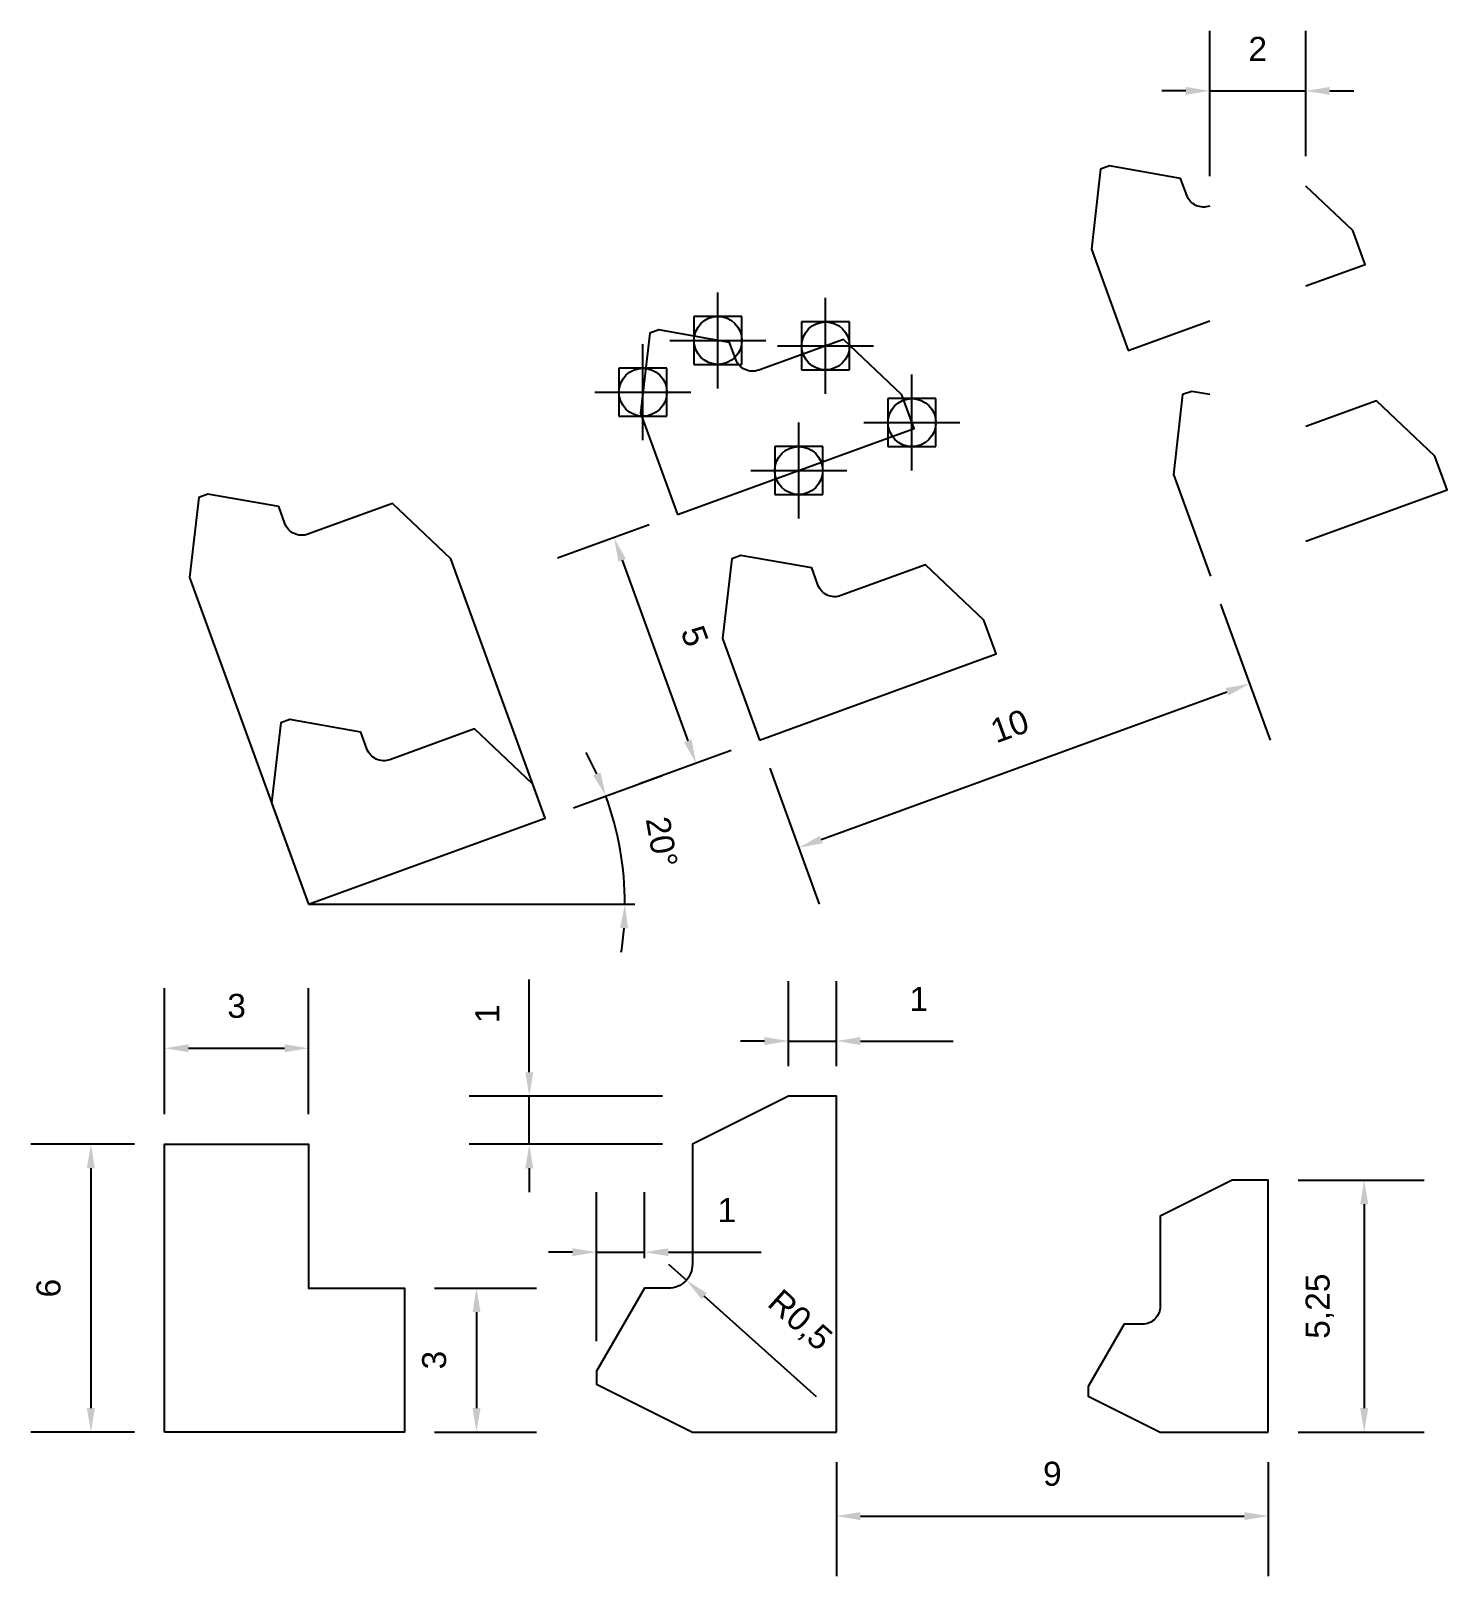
# Model space of a CAD drawing. Header units: millimetres. Extents: x 7.2 to 36.7, y 7 to 39.2.
import ezdxf

# ---------------------------------------------------------------- set-up
doc = ezdxf.new("R2010")
doc.units = ezdxf.units.MM
doc.header["$PDMODE"] = 98
doc.styles.get("Standard").update_dxf_attribs({"font": 'arial.ttf'})
doc.dimstyles.new('ISO-25', dxfattribs={"dimtxt": 0.5, "dimasz": 0.5, "dimexe": 1.25, "dimexo": 0.625, "dimtad": 1, "dimtxsty": 'Standard', "dimcen": 0.5, "dimadec": 0, "dimazin": 0, "dimtfac": 1, "dimtmove": 0, "dimatfit": 3, "dimfxl": 1, "dimarcsym": 0})

# ---------------------------------------------------------------- blocks, each defined once
blk = doc.blocks.new('*D5')
at = {"color": 0, "lineweight": -2, "transparency": 16777216}
for p, q in [((9.375, 16), (7.214, 16)), ((8.464, 15.5), (8.464, 10.5)), ((9.375, 10), (7.214, 10))]:
    blk.add_line(p, q, dxfattribs=at)
at = {"color": 0, "transparency": 16777216}
for points in [[(8.38, 15.5), (8.547, 15.5), (8.464, 16)], [(8.38, 10.5), (8.547, 10.5), (8.464, 10)]]:
    blk.add_solid(points, dxfattribs=at)
at = {"layer": 'Defpoints', "color": 0, "transparency": 16777216}
for p in [(10, 16), (8.464, 10), (10, 10)]:
    blk.add_point(p, dxfattribs=at)
at = {"color": 0, "transparency": 16777216, "insert": (7.583, 13), "char_height": 0.5, "attachment_point": 5, "rotation": 90}
blk.add_mtext('6', dxfattribs=at)
blk = doc.blocks.new('*D6')
at = {"color": 0, "lineweight": -2, "transparency": 16777216}
for p, q in [((10, 16.625), (10, 19.25)), ((13, 16.625), (13, 19.25)), ((10.5, 18), (12.5, 18))]:
    blk.add_line(p, q, dxfattribs=at)
at = {"color": 0, "transparency": 16777216}
for points in [[(10.5, 18.083), (10.5, 17.917), (10, 18)], [(12.5, 18.083), (12.5, 17.917), (13, 18)]]:
    blk.add_solid(points, dxfattribs=at)
at = {"layer": 'Defpoints', "color": 0, "transparency": 16777216}
for p in [(13, 18), (10, 16), (13, 16)]:
    blk.add_point(p, dxfattribs=at)
at = {"color": 0, "transparency": 16777216, "insert": (11.5, 18.88), "char_height": 0.5, "attachment_point": 5}
blk.add_mtext('3', dxfattribs=at)
blk = doc.blocks.new('*D11')
at = {"color": 0, "lineweight": -2, "transparency": 16777216}
for p, q in [((15.625, 13), (17.75, 13)), ((16.5, 12.5), (16.5, 10.5)), ((15.625, 10), (17.75, 10))]:
    blk.add_line(p, q, dxfattribs=at)
at = {"color": 0, "transparency": 16777216}
for points in [[(16.417, 12.5), (16.583, 12.5), (16.5, 13)], [(16.417, 10.5), (16.583, 10.5), (16.5, 10)]]:
    blk.add_solid(points, dxfattribs=at)
at = {"layer": 'Defpoints', "color": 0, "transparency": 16777216}
for p in [(15, 13), (15, 10), (16.5, 10)]:
    blk.add_point(p, dxfattribs=at)
at = {"color": 0, "transparency": 16777216, "insert": (15.62, 11.5), "char_height": 0.5, "attachment_point": 5, "rotation": 90}
blk.add_mtext('3', dxfattribs=at)
blk = doc.blocks.new('*D14')
at = {"color": 0, "lineweight": -2, "transparency": 16777216}
for p, q in [((20.5, 13.5), (20.873, 13.167)), ((23.587, 10.738), (21.245, 12.833))]:
    blk.add_line(p, q, dxfattribs=at)
at = {"color": 0, "transparency": 16777216}
blk.add_solid([(21.301, 12.895), (21.19, 12.771), (20.873, 13.167)], dxfattribs=at)
at = {"layer": 'Defpoints', "color": 0, "transparency": 16777216}
for p in [(20.5, 13.5), (20.873, 13.167)]:
    blk.add_point(p, dxfattribs=at)
at = {"color": 0, "transparency": 16777216, "insert": (23.22, 12.308), "char_height": 0.5, "attachment_point": 5, "rotation": 318.1798}
blk.add_mtext('R0,5', dxfattribs=at)
blk = doc.blocks.new('*D15')
at = {"color": 0, "lineweight": -2, "transparency": 16777216}
for p, q in [((33.625, 15.25), (36.25, 15.25)), ((35, 14.75), (35, 10.5)), ((33.625, 10), (36.25, 10))]:
    blk.add_line(p, q, dxfattribs=at)
at = {"color": 0, "transparency": 16777216}
for points in [[(34.917, 14.75), (35.083, 14.75), (35, 15.25)], [(34.917, 10.5), (35.083, 10.5), (35, 10)]]:
    blk.add_solid(points, dxfattribs=at)
at = {"layer": 'Defpoints', "color": 0, "transparency": 16777216}
for p in [(33, 15.25), (33, 10), (35, 10)]:
    blk.add_point(p, dxfattribs=at)
at = {"color": 0, "transparency": 16777216, "insert": (34.075, 12.625), "char_height": 0.5, "attachment_point": 5, "rotation": 90}
blk.add_mtext('5,25', dxfattribs=at)
blk = doc.blocks.new('*D16')
at = {"color": 0, "lineweight": -2, "transparency": 16777216}
for p, q in [((24, 9.375), (24, 7)), ((33, 9.375), (33, 7)), ((24.5, 8.25), (32.5, 8.25))]:
    blk.add_line(p, q, dxfattribs=at)
at = {"color": 0, "transparency": 16777216}
for points in [[(24.5, 8.333), (24.5, 8.167), (24, 8.25)], [(32.5, 8.333), (32.5, 8.167), (33, 8.25)]]:
    blk.add_solid(points, dxfattribs=at)
at = {"layer": 'Defpoints', "color": 0, "transparency": 16777216}
for p in [(24, 10), (33, 10), (33, 8.25)]:
    blk.add_point(p, dxfattribs=at)
at = {"color": 0, "transparency": 16777216, "insert": (28.5, 9.13), "char_height": 0.5, "attachment_point": 5}
blk.add_mtext('9', dxfattribs=at)
blk = doc.blocks.new('*D18')
at = {"color": 0, "lineweight": -2, "transparency": 16777216}
for p, q in [((23, 17.625), (23, 19.4)), ((24, 17.625), (24, 19.4)), ((22.5, 18.15), (22, 18.15)), ((23, 18.15), (24, 18.15)), ((24.5, 18.15), (26.434, 18.15))]:
    blk.add_line(p, q, dxfattribs=at)
at = {"color": 0, "transparency": 16777216}
for points in [[(22.5, 18.233), (22.5, 18.067), (23, 18.15)], [(24.5, 18.233), (24.5, 18.067), (24, 18.15)]]:
    blk.add_solid(points, dxfattribs=at)
at = {"layer": 'Defpoints', "color": 0, "transparency": 16777216}
for p in [(24, 18.15), (23, 17), (24, 17)]:
    blk.add_point(p, dxfattribs=at)
at = {"color": 0, "transparency": 16777216, "insert": (25.717, 19.026), "char_height": 0.5, "attachment_point": 5}
blk.add_mtext('1', dxfattribs=at)
blk = doc.blocks.new('*D19')
at = {"color": 0, "lineweight": -2, "transparency": 16777216}
blk.add_line((18.521, 23.009), (20.37, 23.683), dxfattribs=at)
for start, end in [(24.346, 28.692), (0, 20), (351.308, 355.654)]:
    blk.add_arc((13, 21), 6.593, start, end, dxfattribs=at)
at = {"color": 0, "transparency": 16777216}
for points in [[(19.084, 23.75), (18.93, 23.687), (19.196, 23.255)], [(19.491, 20.504), (19.658, 20.497), (19.593, 21)]]:
    blk.add_solid(points, dxfattribs=at)
at = {"layer": 'Defpoints', "color": 0, "transparency": 16777216}
for p in [(17.933, 22.796), (19.549, 21.765), (13, 21), (13, 21), (19.8, 21)]:
    blk.add_point(p, dxfattribs=at)
at = {"color": 0, "transparency": 16777216, "insert": (20.36, 22.298), "char_height": 0.5, "attachment_point": 5, "rotation": 280}
blk.add_mtext('20°', dxfattribs=at)
blk = doc.blocks.new('*D21')
at = {"color": 0, "lineweight": -2, "transparency": 16777216}
for p, q in [((20.1, 28.905), (18.19, 28.21)), ((19.536, 28.168), (20.904, 24.409)), ((21.81, 24.206), (19.9, 23.512))]:
    blk.add_line(p, q, dxfattribs=at)
at = {"color": 0, "transparency": 16777216}
for points in [[(19.614, 28.196), (19.458, 28.139), (19.365, 28.638)], [(20.982, 24.437), (20.826, 24.38), (21.075, 23.939)]]:
    blk.add_solid(points, dxfattribs=at)
at = {"layer": 'Defpoints', "color": 0, "transparency": 16777216}
for p in [(20.687, 29.119), (22.397, 24.42), (21.075, 23.939)]:
    blk.add_point(p, dxfattribs=at)
at = {"color": 0, "transparency": 16777216, "insert": (21.046, 26.589), "char_height": 0.5, "attachment_point": 5, "rotation": 290}
blk.add_mtext('5', dxfattribs=at)
blk = doc.blocks.new('*D22')
at = {"color": 0, "lineweight": -2, "transparency": 16777216}
for p, q in [((32.008, 27.253), (33.038, 24.423)), ((23.683, 22.348), (32.14, 25.426)), ((22.611, 23.833), (23.641, 21.002))]:
    blk.add_line(p, q, dxfattribs=at)
at = {"color": 0, "transparency": 16777216}
for points in [[(32.112, 25.504), (32.169, 25.348), (32.61, 25.597)], [(23.655, 22.426), (23.712, 22.27), (23.213, 22.177)]]:
    blk.add_solid(points, dxfattribs=at)
at = {"layer": 'Defpoints', "color": 0, "transparency": 16777216}
for p in [(31.794, 27.84), (32.61, 25.597), (22.397, 24.42)]:
    blk.add_point(p, dxfattribs=at)
at = {"color": 0, "transparency": 16777216, "insert": (27.611, 24.714), "char_height": 0.5, "attachment_point": 5, "rotation": 20}
blk.add_mtext('10', dxfattribs=at)
blk = doc.blocks.new('*D23')
at = {"color": 0, "lineweight": -2, "transparency": 16777216}
for p, q in [((31.781, 36.176), (31.781, 39.2)), ((33.781, 36.592), (33.781, 39.2)), ((31.281, 37.95), (30.781, 37.95)), ((31.781, 37.95), (33.781, 37.95)), ((34.281, 37.95), (34.781, 37.95))]:
    blk.add_line(p, q, dxfattribs=at)
at = {"color": 0, "transparency": 16777216}
for points in [[(31.281, 38.033), (31.281, 37.867), (31.781, 37.95)], [(34.281, 38.033), (34.281, 37.867), (33.781, 37.95)]]:
    blk.add_solid(points, dxfattribs=at)
at = {"layer": 'Defpoints', "color": 0, "transparency": 16777216}
for p in [(33.781, 37.95), (33.781, 35.967), (31.781, 35.551)]:
    blk.add_point(p, dxfattribs=at)
at = {"color": 0, "transparency": 16777216, "insert": (32.781, 38.826), "char_height": 0.5, "attachment_point": 5}
blk.add_mtext('2', dxfattribs=at)
blk = doc.blocks.new('*D24')
at = {"color": 0, "lineweight": -2, "transparency": 16777216}
for p, q in [((17.6, 17.5), (17.6, 19.434)), ((20.375, 17), (16.35, 17)), ((17.6, 16), (17.6, 17)), ((20.375, 16), (16.35, 16)), ((17.6, 15.5), (17.6, 15))]:
    blk.add_line(p, q, dxfattribs=at)
at = {"color": 0, "transparency": 16777216}
for points in [[(17.517, 17.5), (17.683, 17.5), (17.6, 17)], [(17.517, 15.5), (17.683, 15.5), (17.6, 16)]]:
    blk.add_solid(points, dxfattribs=at)
at = {"layer": 'Defpoints', "color": 0, "transparency": 16777216}
for p in [(17.6, 17), (21, 17), (21, 16)]:
    blk.add_point(p, dxfattribs=at)
at = {"color": 0, "transparency": 16777216, "insert": (16.724, 18.717), "char_height": 0.5, "attachment_point": 5, "rotation": 90}
blk.add_mtext('1', dxfattribs=at)
blk = doc.blocks.new('*D25')
at = {"color": 0, "lineweight": -2, "transparency": 16777216}
for p, q in [((19, 11.893), (19, 15)), ((20, 13.625), (20, 15)), ((18.5, 13.75), (18, 13.75)), ((19, 13.75), (20, 13.75)), ((20.5, 13.75), (22.434, 13.75))]:
    blk.add_line(p, q, dxfattribs=at)
at = {"color": 0, "transparency": 16777216}
for points in [[(18.5, 13.833), (18.5, 13.667), (19, 13.75)], [(20.5, 13.833), (20.5, 13.667), (20, 13.75)]]:
    blk.add_solid(points, dxfattribs=at)
at = {"layer": 'Defpoints', "color": 0, "transparency": 16777216}
for p in [(20, 13.75), (20, 13), (19, 11.268)]:
    blk.add_point(p, dxfattribs=at)
at = {"color": 0, "transparency": 16777216, "insert": (21.717, 14.626), "char_height": 0.5, "attachment_point": 5}
blk.add_mtext('1', dxfattribs=at)

msp = doc.modelspace()

# ---------------------------------------------------------------- linework, layer by layer
msp.add_line((13, 21), (19.8, 21))
for points in [[(31.781, 35.551, -0.414214), (31.3, 35.775), (31.172, 36.127), (29.695, 36.388), (29.506, 36.319), (29.314, 34.653), (30.084, 32.539)], [(20.687, 29.119), (25.62, 30.914), (25.364, 31.619), (24.146, 32.772), (22.384, 32.131, -0.414214), (21.903, 32.355), (21.775, 32.707), (20.298, 32.968), (20.109, 32.899), (19.917, 31.233), (20.687, 29.119)], [(13, 21), (17.933, 22.796), (15.967, 28.199), (14.749, 29.352), (12.987, 28.711, -0.414214), (12.506, 28.935), (12.378, 29.287), (10.901, 29.548), (10.712, 29.479), (10.52, 27.813), (13, 21)], [(22.397, 24.42), (27.33, 26.216), (27.074, 26.921), (25.856, 28.074), (24.094, 27.432, -0.414214), (23.613, 27.656), (23.485, 28.009), (22.008, 28.269), (21.819, 28.201), (21.627, 26.535), (22.397, 24.42)], [(13, 21), (17.933, 22.796), (17.677, 23.5), (16.459, 24.653), (14.697, 24.012, -0.414214), (14.217, 24.236), (14.088, 24.589), (12.611, 24.849), (12.422, 24.78), (12.23, 23.114), (13, 21)], [(24, 10), (24, 17), (23, 17), (21, 16), (21, 13.5, -0.414214), (20.5, 13), (20, 13), (19, 11.268), (19, 11), (21, 10), (24, 10)], [(33, 10), (33, 15.25), (32.25, 15.25), (30.75, 14.5), (30.75, 12.625, -0.414214), (30.375, 12.25), (30, 12.25), (29.25, 10.951), (29.25, 10.75), (30.75, 10), (33, 10)]]:
    msp.add_lwpolyline(points, format="xyb")
for points in [[(33.781, 33.885), (35.017, 34.334), (34.761, 35.039), (33.781, 35.967)], [(30.084, 32.539), (31.781, 33.157)], [(31.781, 31.623), (31.405, 31.689), (31.216, 31.621), (31.024, 29.955), (31.794, 27.84)], [(33.781, 28.564), (36.727, 29.636), (36.471, 30.341), (35.253, 31.494), (33.781, 30.958)], [(10, 10), (10, 16), (13, 16), (13, 13), (15, 13), (15, 10), (10, 10)]]:
    msp.add_lwpolyline(points)
for p in [(21.532, 32.75), (23.775, 32.637), (19.968, 31.671), (25.575, 31.038), (23.215, 30.039)]:
    msp.add_point(p)

# ---------------------------------------------------------------- dimensions: what is measured, and where the dimension line sits
for base, p1, p2, picture, middle in [((33.781, 37.95), (31.781, 35.551), (33.781, 35.967), '*D23', (32.781, 38.826)), ((24, 18.15), (23, 17), (24, 17), '*D18', (25.717, 19.026)), ((13, 18), (10, 16), (13, 16), '*D6', (11.5, 18.88)), ((20, 13.75), (19, 11.268), (20, 13), '*D25', (21.717, 14.626)), ((33, 8.25), (24, 10), (33, 10), '*D16', (28.5, 9.13))]:
    dim = msp.add_linear_dim(base=base, p1=p1, p2=p2, dimstyle='ISO-25')
    dim.commit()
    dim.dimension.update_dxf_attribs({"geometry": picture, "text_midpoint": middle})
for p1, p2, distance, picture, middle in [((20.687, 29.119), (22.397, 24.42), -1.407, '*D21', (21.046, 26.589)), ((22.397, 24.42), (31.794, 27.84), -2.387, '*D22', (27.611, 24.714))]:
    dim = msp.add_aligned_dim(p1=p1, p2=p2, distance=distance, dimstyle='ISO-25')
    dim.commit()
    dim.dimension.update_dxf_attribs({"geometry": picture, "text_midpoint": middle})
dim = msp.add_angular_dim_2l(base=(19.549, 21.765), line1=((13, 21), (19.8, 21)), line2=((13, 21), (17.933, 22.796)), dimstyle='ISO-25')
dim.commit()
dim.dimension.update_dxf_attribs({"geometry": '*D19', "text_midpoint": (20.36, 22.298)})
for base, p1, p2, picture, middle in [((17.6, 17), (21, 16), (21, 17), '*D24', (16.724, 18.717)), ((8.464, 10), (10, 16), (10, 10), '*D5', (7.583, 13)), ((35, 10), (33, 15.25), (33, 10), '*D15', (34.075, 12.625)), ((16.5, 10), (15, 13), (15, 10), '*D11', (15.62, 11.5))]:
    dim = msp.add_linear_dim(base=base, p1=p1, p2=p2, angle=90, dimstyle='ISO-25')
    dim.commit()
    dim.dimension.update_dxf_attribs({"geometry": picture, "text_midpoint": middle})
dim = msp.add_radius_dim(center=(20.5, 13.5), mpoint=(20.873, 13.167), dimstyle='ISO-25')
dim.commit()
dim.dimension.update_dxf_attribs({"geometry": '*D14', "text_midpoint": (23.22, 12.308)})

doc.saveas('drawing.dxf')
